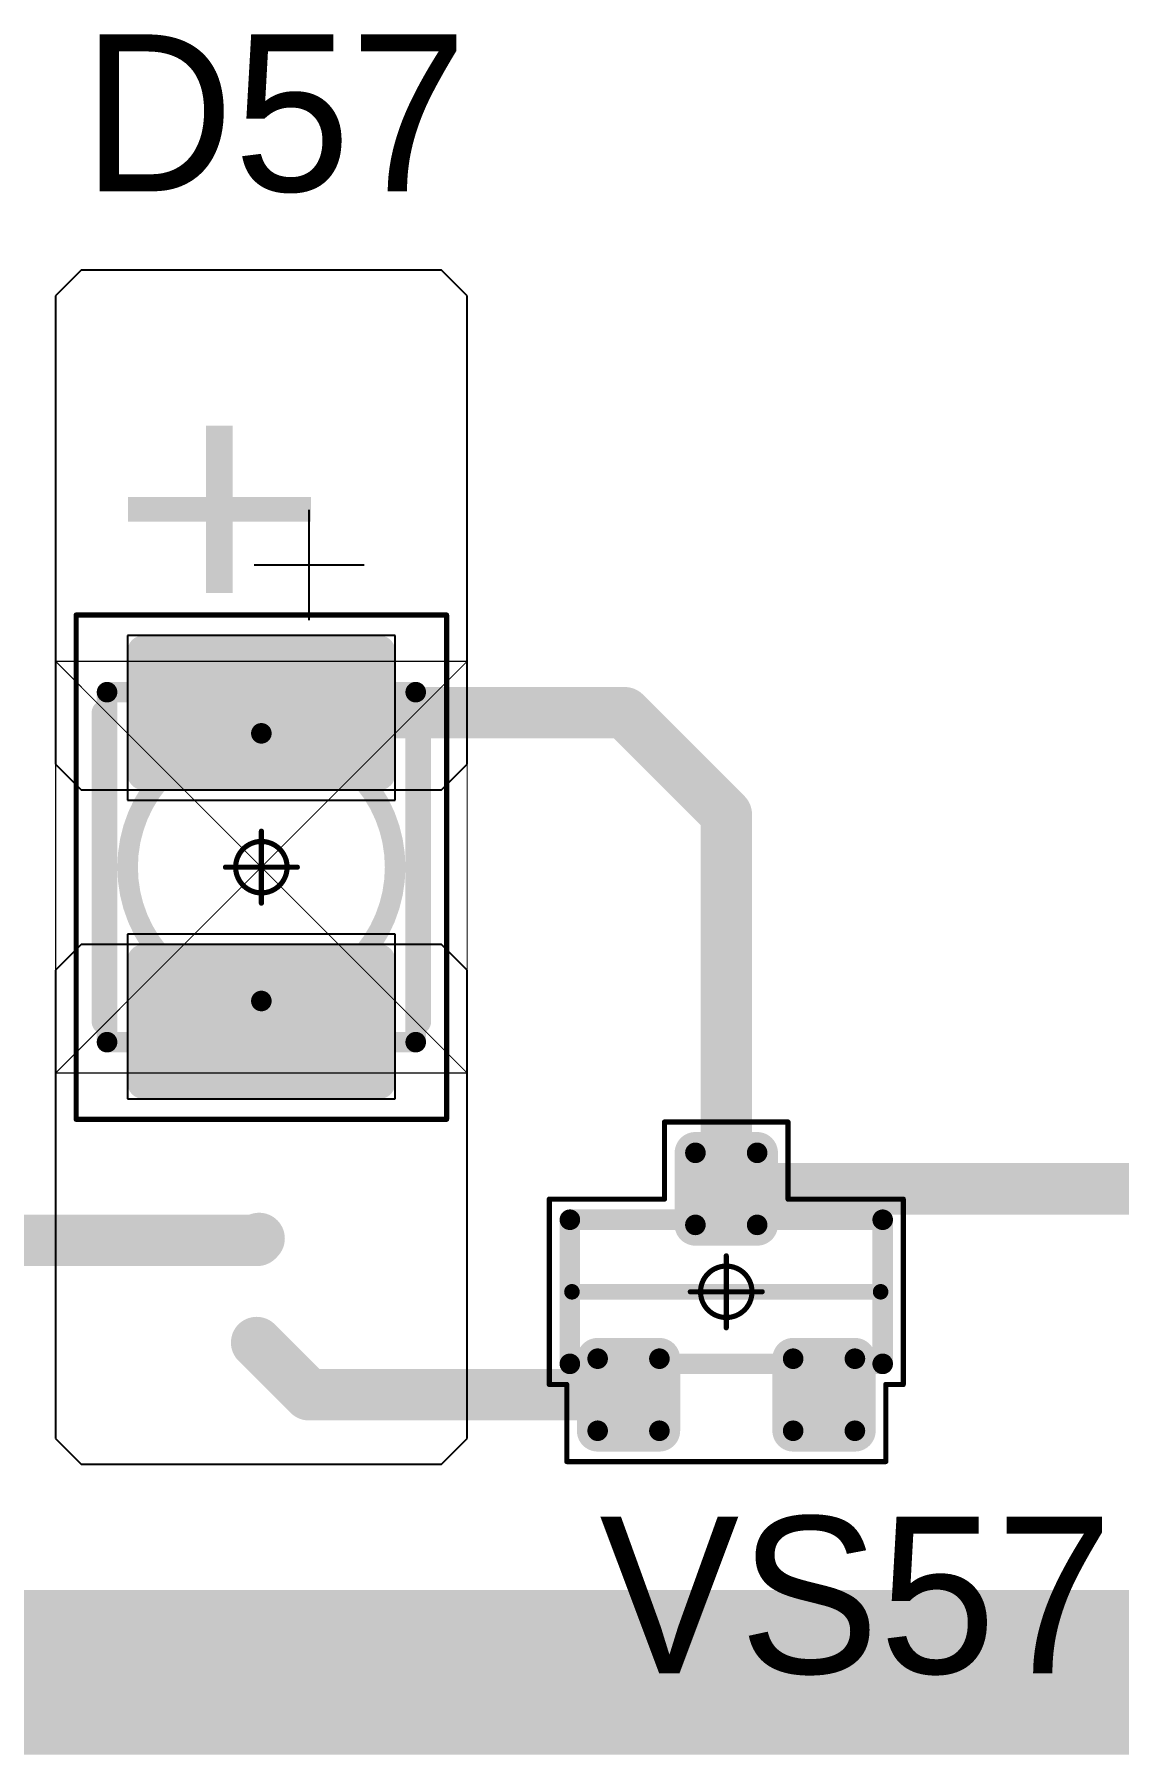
# Model space of a CAD drawing. Header units: millimetres. Extents: x 0 to 1769, y 431 to 1001.
# Drawn here: x 1477.73 to 1488.27, y 448.91 to 465.62 of the extents above; entities that cross this region are included whole.
import ezdxf

# ---------------------------------------------------------------- set-up
doc = ezdxf.new("R2010")
doc.units = ezdxf.units.MM
for name, color, linetype in [('Mechanical13', 56, 'Continuous'), ('Mechanical15', 56, 'Continuous'), ('Mechanical9', 56, 'Continuous'), ('TopLayer', 1, 'Continuous'), ('TopOverlay', 2, 'Continuous'), ('TopPaste', 8, 'Continuous'), ('TopSolder', 216, 'Continuous')]:
    doc.layers.add(name, color=color, linetype=linetype)

# ---------------------------------------------------------------- blocks, each defined once
blk = doc.blocks.new('SOT23_82')
at = {"layer": 'Mechanical13', "const_width": 0.2}
for points in [[(-0.7, 1.52), (0.7, 1.52)], [(-0.7, 1.52), (-0.7, -1.52)], [(0.7, 1.52), (0.7, -1.52)], [(-0.7, -1.52), (0.7, -1.52)]]:
    blk.add_lwpolyline(points, dxfattribs=at)
at = {"layer": 'Mechanical13', "const_width": 0.1}
for points in [[(-0.75, 1.52, 1), (-0.65, 1.52, 1)], [(-0.75, 1.52, 1), (-0.65, 1.52, 1)], [(0.65, 1.52, 1), (0.75, 1.52, 1)], [(0.65, 1.52, 1), (0.75, 1.52, 1)], [(-0.75, -1.52, 1), (-0.65, -1.52, 1)], [(-0.75, -1.52, 1), (-0.65, -1.52, 1)], [(0.65, -1.52, 1), (0.75, -1.52, 1)], [(0.65, -1.52, 1), (0.75, -1.52, 1)]]:
    blk.add_lwpolyline(points, format="xyb", close=True, dxfattribs=at)
at = {"layer": 'Mechanical15', "const_width": 0.05}
for points in [[(-0.9, 1.72), (-0.9, 1.55)], [(-0.9, 1.72), (0.9, 1.72)], [(0.9, 1.72), (0.9, 0.6)], [(-1.65, 1.55), (-1.65, -1.55)], [(-1.65, 1.55), (-0.9, 1.55)], [(0.9, 0.6), (1.65, 0.6)], [(1.65, 0.6), (1.65, -0.6)], [(0, 0.35), (0, -0.35)], [(-0.35, 0), (0.35, 0)], [(0.9, -0.6), (1.65, -0.6)], [(0.9, -0.6), (0.9, -1.72)], [(-1.65, -1.55), (-0.9, -1.55)], [(-0.9, -1.55), (-0.9, -1.72)], [(-0.9, -1.72), (0.9, -1.72)]]:
    blk.add_lwpolyline(points, dxfattribs=at)
at = {"layer": 'Mechanical15'}
for points, const_width in [([(-0.913, 1.72, 1), (-0.888, 1.72, 1)], 0.025), ([(-0.913, 1.72, 1), (-0.888, 1.72, 1)], 0.025), ([(0.888, 1.72, 1), (0.913, 1.72, 1)], 0.025), ([(0.888, 1.72, 1), (0.913, 1.72, 1)], 0.025), ([(-1.662, 1.55, 1), (-1.637, 1.55, 1)], 0.025), ([(-1.662, 1.55, 1), (-1.637, 1.55, 1)], 0.025), ([(-0.913, 1.55, 1), (-0.888, 1.55, 1)], 0.025), ([(-0.913, 1.55, 1), (-0.888, 1.55, 1)], 0.025), ([(0.888, 0.6, 1), (0.913, 0.6, 1)], 0.025), ([(0.888, 0.6, 1), (0.913, 0.6, 1)], 0.025), ([(1.637, 0.6, 1), (1.662, 0.6, 1)], 0.025), ([(1.637, 0.6, 1), (1.662, 0.6, 1)], 0.025), ([(-0.012, 0.35, 1), (0.012, 0.35, 1)], 0.025), ([(0.25, 0, 1), (-0.25, 0, 1)], 0.05), ([(-0.362, 0, 1), (-0.337, 0, 1)], 0.025), ([(-0.262, 0, 1), (-0.238, 0, 1)], 0.025), ([(0.238, 0, 1), (0.262, 0, 1)], 0.025), ([(0.337, 0, 1), (0.362, 0, 1)], 0.025), ([(-0.012, -0.35, 1), (0.012, -0.35, 1)], 0.025), ([(0.888, -0.6, 1), (0.913, -0.6, 1)], 0.025), ([(0.888, -0.6, 1), (0.913, -0.6, 1)], 0.025), ([(1.637, -0.6, 1), (1.662, -0.6, 1)], 0.025), ([(1.637, -0.6, 1), (1.662, -0.6, 1)], 0.025), ([(-1.662, -1.55, 1), (-1.637, -1.55, 1)], 0.025), ([(-1.662, -1.55, 1), (-1.637, -1.55, 1)], 0.025), ([(-0.913, -1.55, 1), (-0.888, -1.55, 1)], 0.025), ([(-0.913, -1.55, 1), (-0.888, -1.55, 1)], 0.025), ([(-0.913, -1.72, 1), (-0.888, -1.72, 1)], 0.025), ([(-0.913, -1.72, 1), (-0.888, -1.72, 1)], 0.025), ([(0.888, -1.72, 1), (0.913, -1.72, 1)], 0.025), ([(0.888, -1.72, 1), (0.913, -1.72, 1)], 0.025)]:
    blk.add_lwpolyline(points, format="xyb", close=True, dxfattribs=dict(at, const_width=const_width))
at = {"layer": 'TopLayer', "const_width": 0.1}
for points in [[(-1.4, 1.25, 1), (-1.3, 1.25, 1)], [(-0.7, 1.25, 1), (-0.6, 1.25, 1)], [(-1.4, 0.65, 1), (-1.3, 0.65, 1)], [(-0.7, 0.65, 1), (-0.6, 0.65, 1)], [(0.6, 0.3, 1), (0.7, 0.3, 1)], [(1.3, 0.3, 1), (1.4, 0.3, 1)], [(0.6, -0.3, 1), (0.7, -0.3, 1)], [(1.3, -0.3, 1), (1.4, -0.3, 1)], [(-1.4, -0.65, 1), (-1.3, -0.65, 1)], [(-0.7, -0.65, 1), (-0.6, -0.65, 1)], [(-1.4, -1.25, 1), (-1.3, -1.25, 1)], [(-0.7, -1.25, 1), (-0.6, -1.25, 1)]]:
    blk.add_lwpolyline(points, format="xyb", close=True, dxfattribs=at)
at = {"layer": 'TopLayer'}
for points in [[(-1.35, 1.35), (-1.35, 0.55), (-0.65, 1.35), (-0.65, 0.55)], [(-1.45, 1.25), (-1.45, 0.65), (-0.55, 1.25), (-0.55, 0.65)], [(0.65, 0.4), (0.65, -0.4), (1.35, 0.4), (1.35, -0.4)], [(0.55, 0.3), (0.55, -0.3), (1.45, 0.3), (1.45, -0.3)], [(-1.45, -0.65), (-1.45, -1.25), (-0.55, -0.65), (-0.55, -1.25)], [(-1.35, -0.55), (-1.35, -1.35), (-0.65, -0.55), (-0.65, -1.35)]]:
    blk.add_solid(points, dxfattribs=at)
at = {"layer": 'TopOverlay', "const_width": 0.15}
blk.add_lwpolyline([(0, 1.5), (0, -1.5)], dxfattribs=at)
at = {"layer": 'TopOverlay', "const_width": 0.075}
for points in [[(-0.038, 1.5, 1), (0.038, 1.5, 1)], [(-0.038, -1.5, 1), (0.038, -1.5, 1)]]:
    blk.add_lwpolyline(points, format="xyb", close=True, dxfattribs=at)
at = {"layer": 'TopPaste', "const_width": 0.075}
for points in [[(-1.387, 1.25, 1), (-1.313, 1.25, 1)], [(-0.687, 1.25, 1), (-0.613, 1.25, 1)], [(-1.387, 0.65, 1), (-1.313, 0.65, 1)], [(-0.687, 0.65, 1), (-0.613, 0.65, 1)], [(0.613, 0.3, 1), (0.687, 0.3, 1)], [(1.313, 0.3, 1), (1.387, 0.3, 1)], [(0.613, -0.3, 1), (0.687, -0.3, 1)], [(1.313, -0.3, 1), (1.387, -0.3, 1)], [(-1.387, -0.65, 1), (-1.313, -0.65, 1)], [(-0.687, -0.65, 1), (-0.613, -0.65, 1)], [(-1.387, -1.25, 1), (-1.313, -1.25, 1)], [(-0.687, -1.25, 1), (-0.613, -1.25, 1)]]:
    blk.add_lwpolyline(points, format="xyb", close=True, dxfattribs=at)
at = {"layer": 'TopPaste'}
for points in [[(-1.425, 1.25), (-1.425, 0.65), (-0.575, 1.25), (-0.575, 0.65)], [(-1.35, 1.325), (-1.35, 0.575), (-0.65, 1.325), (-0.65, 0.575)], [(0.65, 0.375), (0.65, -0.375), (1.35, 0.375), (1.35, -0.375)], [(0.575, 0.3), (0.575, -0.3), (1.425, 0.3), (1.425, -0.3)], [(-1.425, -0.65), (-1.425, -1.25), (-0.575, -0.65), (-0.575, -1.25)], [(-1.35, -0.575), (-1.35, -1.325), (-0.65, -0.575), (-0.65, -1.325)]]:
    blk.add_solid(points, dxfattribs=at)
at = {"layer": 'TopSolder', "const_width": 0.202}
for points in [[(-1.451, 1.25, 1), (-1.249, 1.25, 1)], [(-0.751, 1.25, 1), (-0.549, 1.25, 1)], [(-1.451, 0.65, 1), (-1.249, 0.65, 1)], [(-0.751, 0.65, 1), (-0.549, 0.65, 1)], [(0.549, 0.3, 1), (0.751, 0.3, 1)], [(1.249, 0.3, 1), (1.451, 0.3, 1)], [(0.549, -0.3, 1), (0.751, -0.3, 1)], [(1.249, -0.3, 1), (1.451, -0.3, 1)], [(-1.451, -0.65, 1), (-1.249, -0.65, 1)], [(-0.751, -0.65, 1), (-0.549, -0.65, 1)], [(-1.451, -1.25, 1), (-1.249, -1.25, 1)], [(-0.751, -1.25, 1), (-0.549, -1.25, 1)]]:
    blk.add_lwpolyline(points, format="xyb", close=True, dxfattribs=at)
at = {"layer": 'TopSolder'}
for points in [[(-1.35, 1.452), (-1.35, 0.448), (-0.65, 1.452), (-0.65, 0.448)], [(-1.552, 1.25), (-1.552, 0.65), (-0.448, 1.25), (-0.448, 0.65)], [(0.65, 0.502), (0.65, -0.502), (1.35, 0.502), (1.35, -0.502)], [(0.448, 0.3), (0.448, -0.3), (1.552, 0.3), (1.552, -0.3)], [(-1.35, -0.448), (-1.35, -1.452), (-0.65, -0.448), (-0.65, -1.452)], [(-1.552, -0.65), (-1.552, -1.25), (-0.448, -0.65), (-0.448, -1.25)]]:
    blk.add_solid(points, dxfattribs=at)
blk = doc.blocks.new('T66G_270')
at = {"layer": 'Mechanical13'}
for p, q in [((2.936, 0.071), (2.936, -1)), ((2.4, -0.464), (3.471, -0.464))]:
    blk.add_line(p, q, dxfattribs=at)
at = {"layer": 'Mechanical13', "const_width": 0.2}
for points in [[(-1.7, 1.5), (1.7, 1.5)], [(-1.7, 1.5), (-1.7, -1.5)], [(1.7, 1.5), (1.7, -1.5)], [(-1.7, -1.5), (1.7, -1.5)]]:
    blk.add_lwpolyline(points, dxfattribs=at)
at = {"layer": 'Mechanical13'}
for points, const_width in [([(-1.75, 1.5, 1), (-1.65, 1.5, 1)], 0.1), ([(-1.75, 1.5, 1), (-1.65, 1.5, 1)], 0.1), ([(1.65, 1.5, 1), (1.75, 1.5, 1)], 0.1), ([(1.65, 1.5, 1), (1.75, 1.5, 1)], 0.1), ([(1.3, 0, 1), (-1.3, 0, 1)], 0.2), ([(-1.35, 0, 1), (-1.25, 0, 1)], 0.1), ([(1.25, 0, 1), (1.35, 0, 1)], 0.1), ([(-1.75, -1.5, 1), (-1.65, -1.5, 1)], 0.1), ([(-1.75, -1.5, 1), (-1.65, -1.5, 1)], 0.1), ([(1.65, -1.5, 1), (1.75, -1.5, 1)], 0.1), ([(1.65, -1.5, 1), (1.75, -1.5, 1)], 0.1)]:
    blk.add_lwpolyline(points, format="xyb", close=True, dxfattribs=dict(at, const_width=const_width))
at = {"layer": 'Mechanical15', "const_width": 0.05}
for points in [[(-2.45, 1.8), (-2.45, -1.8)], [(-2.45, 1.8), (2.45, 1.8)], [(2.45, 1.8), (2.45, -1.8)], [(0, 0.35), (0, -0.35)], [(-0.35, 0), (0.35, 0)], [(-2.45, -1.8), (2.45, -1.8)]]:
    blk.add_lwpolyline(points, dxfattribs=at)
at = {"layer": 'Mechanical15'}
for points, const_width in [([(-2.462, 1.8, 1), (-2.438, 1.8, 1)], 0.025), ([(-2.462, 1.8, 1), (-2.438, 1.8, 1)], 0.025), ([(2.438, 1.8, 1), (2.462, 1.8, 1)], 0.025), ([(2.438, 1.8, 1), (2.462, 1.8, 1)], 0.025), ([(-0.012, 0.35, 1), (0.012, 0.35, 1)], 0.025), ([(0.25, 0, 1), (-0.25, 0, 1)], 0.05), ([(-0.362, 0, 1), (-0.337, 0, 1)], 0.025), ([(-0.262, 0, 1), (-0.238, 0, 1)], 0.025), ([(0.238, 0, 1), (0.262, 0, 1)], 0.025), ([(0.337, 0, 1), (0.362, 0, 1)], 0.025), ([(-0.012, -0.35, 1), (0.012, -0.35, 1)], 0.025), ([(-2.462, -1.8, 1), (-2.438, -1.8, 1)], 0.025), ([(-2.462, -1.8, 1), (-2.438, -1.8, 1)], 0.025), ([(2.438, -1.8, 1), (2.462, -1.8, 1)], 0.025), ([(2.438, -1.8, 1), (2.462, -1.8, 1)], 0.025)]:
    blk.add_lwpolyline(points, format="xyb", close=True, dxfattribs=dict(at, const_width=const_width))
at = {"layer": 'TopLayer'}
for p, q in [((-5.55, 2), (-5.8, 1.75)), ((-1, 2), (-5.55, 2)), ((-0.75, 1.75), (-1, 2)), ((1, 2), (0.75, 1.75)), ((5.55, 2), (1, 2)), ((5.8, 1.75), (5.55, 2)), ((-5.8, 1.75), (-5.8, -1.75)), ((-0.75, -1.75), (-0.75, 1.75)), ((0.75, 1.75), (0.75, -1.75)), ((5.8, -1.75), (5.8, 1.75)), ((-5.8, -1.75), (-5.55, -2)), ((-1, -2), (-0.75, -1.75)), ((0.75, -1.75), (1, -2)), ((5.55, -2), (5.8, -1.75)), ((-5.55, -2), (-1, -2)), ((1, -2), (5.55, -2))]:
    blk.add_line(p, q, dxfattribs=at)
at = {"layer": 'TopLayer', "const_width": 0.15}
for points in [[(-2.175, 1.15, 1), (-2.025, 1.15, 1)], [(-0.975, 1.15, 1), (-0.825, 1.15, 1)], [(0.825, 1.15, 1), (0.975, 1.15, 1)], [(2.025, 1.15, 1), (2.175, 1.15, 1)], [(-2.175, -1.15, 1), (-2.025, -1.15, 1)], [(-0.975, -1.15, 1), (-0.825, -1.15, 1)], [(0.825, -1.15, 1), (0.975, -1.15, 1)], [(2.025, -1.15, 1), (2.175, -1.15, 1)]]:
    blk.add_lwpolyline(points, format="xyb", close=True, dxfattribs=at)
at = {"layer": 'TopLayer'}
for points in [[(-0.9, 1.3), (-2.1, 1.3), (-0.9, -1.3), (-2.1, -1.3)], [(2.1, 1.3), (0.9, 1.3), (2.1, -1.3), (0.9, -1.3)], [(-0.75, 1.15), (-2.25, 1.15), (-0.75, -1.15), (-2.25, -1.15)], [(2.25, 1.15), (0.75, 1.15), (2.25, -1.15), (0.75, -1.15)]]:
    blk.add_solid(points, dxfattribs=at)
at = {"layer": 'TopOverlay', "const_width": 0.25}
for points in [[(-1.5, 1.525), (1.5, 1.525)], [(-1.5, -1.525), (1.5, -1.525)]]:
    blk.add_lwpolyline(points, dxfattribs=at)
at = {"layer": 'TopOverlay', "const_width": 0.125}
for points in [[(-1.562, 1.525, 1), (-1.438, 1.525, 1)], [(1.438, 1.525, 1), (1.562, 1.525, 1)], [(-1.562, -1.525, 1), (-1.438, -1.525, 1)], [(1.438, -1.525, 1), (1.562, -1.525, 1)]]:
    blk.add_lwpolyline(points, format="xyb", close=True, dxfattribs=at)
at = {"layer": 'TopPaste', "const_width": 0.125}
for points in [[(-2.163, 1.15, 1), (-2.038, 1.15, 1)], [(-0.963, 1.15, 1), (-0.838, 1.15, 1)], [(0.838, 1.15, 1), (0.963, 1.15, 1)], [(2.038, 1.15, 1), (2.163, 1.15, 1)], [(-2.163, -1.15, 1), (-2.038, -1.15, 1)], [(-0.963, -1.15, 1), (-0.838, -1.15, 1)], [(0.838, -1.15, 1), (0.963, -1.15, 1)], [(2.038, -1.15, 1), (2.163, -1.15, 1)]]:
    blk.add_lwpolyline(points, format="xyb", close=True, dxfattribs=at)
at = {"layer": 'TopPaste'}
for points in [[(-0.9, 1.275), (-2.1, 1.275), (-0.9, -1.275), (-2.1, -1.275)], [(2.1, 1.275), (0.9, 1.275), (2.1, -1.275), (0.9, -1.275)], [(-0.775, 1.15), (-2.225, 1.15), (-0.775, -1.15), (-2.225, -1.15)], [(2.225, 1.15), (0.775, 1.15), (2.225, -1.15), (0.775, -1.15)]]:
    blk.add_solid(points, dxfattribs=at)
at = {"layer": 'TopSolder'}
for p, q in [((-2.25, 1.3), (-2.25, -1.3)), ((-0.65, 1.3), (-2.25, 1.3)), ((-0.65, -1.3), (-0.65, 1.3)), ((0.65, 1.3), (0.65, -1.3)), ((2.25, 1.3), (0.65, 1.3)), ((2.25, -1.3), (2.25, 1.3)), ((-2.25, -1.3), (-0.65, -1.3)), ((0.65, -1.3), (2.25, -1.3))]:
    blk.add_line(p, q, dxfattribs=at)
at = {"layer": 'TopOverlay'}
blk.add_text('+', height=2.5, dxfattribs=at).set_placement((2.5, -0.8))

msp = doc.modelspace()

# ---------------------------------------------------------------- linework, layer by layer
at = {"layer": 'Mechanical9'}
for points, const_width in [([(1477.94, 455.528), (1477.94, 459.528)], 0.0127), ([(1477.94, 459.528), (1481.94, 459.528)], 0.0127), ([(1477.94, 459.528), (1481.94, 455.528)], 0.01), ([(1477.94, 455.528), (1481.94, 459.528)], 0.01), ([(1481.94, 455.528), (1481.94, 459.528)], 0.0127), ([(1477.94, 455.528), (1481.94, 455.528)], 0.0127)]:
    msp.add_lwpolyline(points, dxfattribs=dict(at, const_width=const_width))
for points, const_width in [([(1477.937, 459.528, 1), (1477.943, 459.528, 1)], 0.00635), ([(1477.937, 459.528, 1), (1477.943, 459.528, 1)], 0.00635), ([(1477.938, 459.528, 1), (1477.943, 459.528, 1)], 0.005), ([(1481.937, 459.528, 1), (1481.943, 459.528, 1)], 0.00635), ([(1481.937, 459.528, 1), (1481.943, 459.528, 1)], 0.00635), ([(1481.938, 459.528, 1), (1481.943, 459.528, 1)], 0.005), ([(1477.937, 455.528, 1), (1477.943, 455.528, 1)], 0.00635), ([(1477.937, 455.528, 1), (1477.943, 455.528, 1)], 0.00635), ([(1477.938, 455.528, 1), (1477.943, 455.528, 1)], 0.005), ([(1481.937, 455.528, 1), (1481.943, 455.528, 1)], 0.00635), ([(1481.937, 455.528, 1), (1481.943, 455.528, 1)], 0.00635), ([(1481.938, 455.528, 1), (1481.943, 455.528, 1)], 0.005)]:
    msp.add_lwpolyline(points, format="xyb", close=True, dxfattribs=dict(at, const_width=const_width))
at = {"layer": 'TopLayer'}
for points, const_width in [([(1479.94, 459.028), (1483.472, 459.028)], 0.5), ([(1483.472, 459.028), (1484.458, 458.042)], 0.5), ([(1484.458, 454.403), (1484.458, 458.042)], 0.5), ([(1484.458, 454.403), (1489.758, 454.403)], 0.5), ([(1473.931, 453.903), (1479.901, 453.903)], 0.5), ([(1479.901, 453.903), (1479.918, 453.921)], 0.5), ([(1479.894, 452.91), (1480.402, 452.403)], 0.5), ([(1480.402, 452.403), (1483.508, 452.403)], 0.5), ([(1466.527, 449.707), (1501.8, 449.707)], 1.6)]:
    msp.add_lwpolyline(points, dxfattribs=dict(at, const_width=const_width))
at = {"layer": 'TopLayer', "const_width": 0.25}
for points in [[(1479.815, 459.028, 1), (1480.065, 459.028, 1)], [(1483.347, 459.028, 1), (1483.597, 459.028, 1)], [(1483.347, 459.028, 1), (1483.597, 459.028, 1)], [(1484.333, 458.042, 1), (1484.583, 458.042, 1)], [(1484.333, 458.042, 1), (1484.583, 458.042, 1)], [(1484.333, 454.403, 1), (1484.583, 454.403, 1)], [(1484.333, 454.403, 1), (1484.583, 454.403, 1)], [(1479.776, 453.903, 1), (1480.026, 453.903, 1)], [(1479.776, 453.903, 1), (1480.026, 453.903, 1)], [(1479.793, 453.921, 1), (1480.043, 453.921, 1)], [(1479.769, 452.91, 1), (1480.019, 452.91, 1)], [(1480.277, 452.403, 1), (1480.527, 452.403, 1)], [(1480.277, 452.403, 1), (1480.527, 452.403, 1)], [(1483.383, 452.403, 1), (1483.633, 452.403, 1)]]:
    msp.add_lwpolyline(points, format="xyb", close=True, dxfattribs=at)

# ---------------------------------------------------------------- block references
at = {"rotation": 90}
for name, p in [('T66G_270', (1479.94, 457.528)), ('SOT23_82', (1484.458, 453.403))]:
    msp.add_blockref(name, p, dxfattribs=at)

# ---------------------------------------------------------------- texts
at = {"layer": 'TopOverlay'}
for s, p in [('D57', (1478.2, 464.094)), ('VS57', (1483.225, 449.696))]:
    msp.add_text(s, height=1.524, dxfattribs=at).set_placement(p)

doc.saveas('drawing.dxf')
